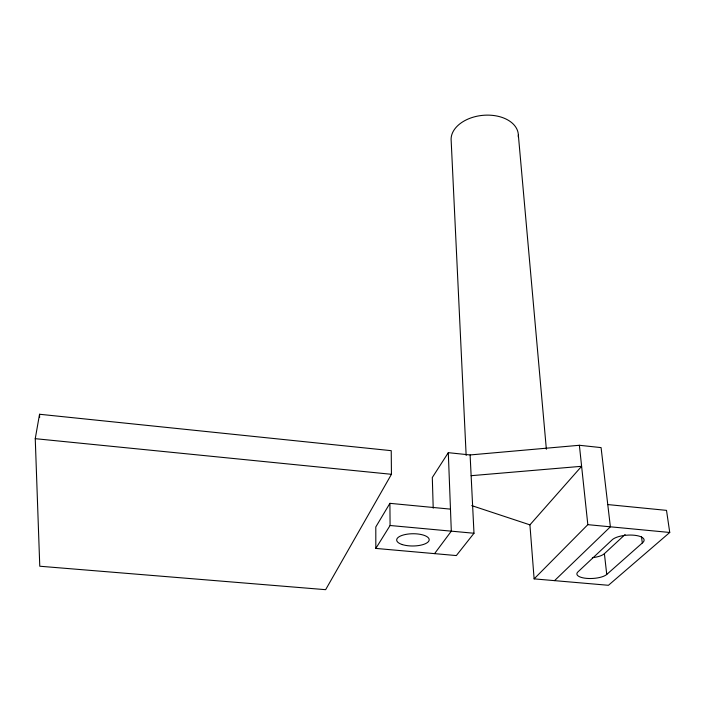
<?xml version="1.0" encoding="UTF-8"?>
<svg xmlns="http://www.w3.org/2000/svg" width="705" height="705" viewBox="0 0 705 705"><rect width="100%" height="100%" fill="white"/><g stroke="black" fill="none" stroke-linecap="round" stroke-linejoin="round"><path stroke-width="1.06" d="M35.25 438.677L39.542 414.258L391.231 450.671L391.442 474.298L325.639 589.68L39.771 566.23L35.25 438.677L391.442 474.298M450.469 509.133L389.909 503.335L375.8 526.952L375.827 548.42L456.338 555.566L473.989 533.253L470.103 454.945L448.301 452.672L432.306 477.523L433.214 508.199M375.827 548.42L390.085 525.498L389.909 503.335M434.571 553.636L451.315 531.156L448.301 452.672M607.763 504.568L666.507 510.367L669.75 532.469L608.441 585.291L534.117 578.875L529.922 524.855L581.616 466.296L471.134 475.69M534.117 578.875L587.829 524.661L669.75 532.469M554.553 580.638L610.38 526.811L601.074 447.605L579.378 445.278L470.103 454.945M592.35 557.664A15.387 5.499 -3.4 0 0 604.397 553.672L625.106 534.496M642.317 542.982A16.656 6.019 -4.1 0 0 634.852 535.307A16.656 6.019 -4.1 0 0 612.513 539.501L577.924 571.914A15.545 5.332 -3.2 0 0 586.63 578.373A15.545 5.332 -3.2 0 0 606.749 574.452L642.317 542.982L641.453 536.452M390.085 525.498L473.989 533.253M471.742 505.608L529.922 524.855M604.397 553.672L606.749 574.452M579.378 445.278L587.829 524.661M518.351 135.06L546.366 449.27M466.155 455.465L451.182 140.841A33.717 22.163 -5.6 0 1 484.635 115.206A33.717 22.163 -5.6 0 1 518.29 136.999M39.542 414.258L39.63 417.536M402.326 544.586A16.259 6.125 -0.5 0 0 428.904 540.894A16.259 6.125 -0.5 0 0 407.552 534.126A16.259 6.125 -0.5 0 0 402.326 544.586"/></g></svg>
